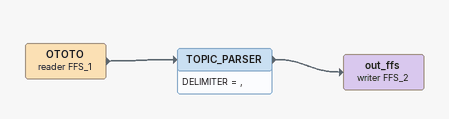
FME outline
OTOTO (reader FFS_1)
    -> TOPIC_PARSER
TOPIC_PARSER
    DELIMITER = ,
    -> out_ffs (writer FFS_2)
out_ffs (writer FFS_2)
